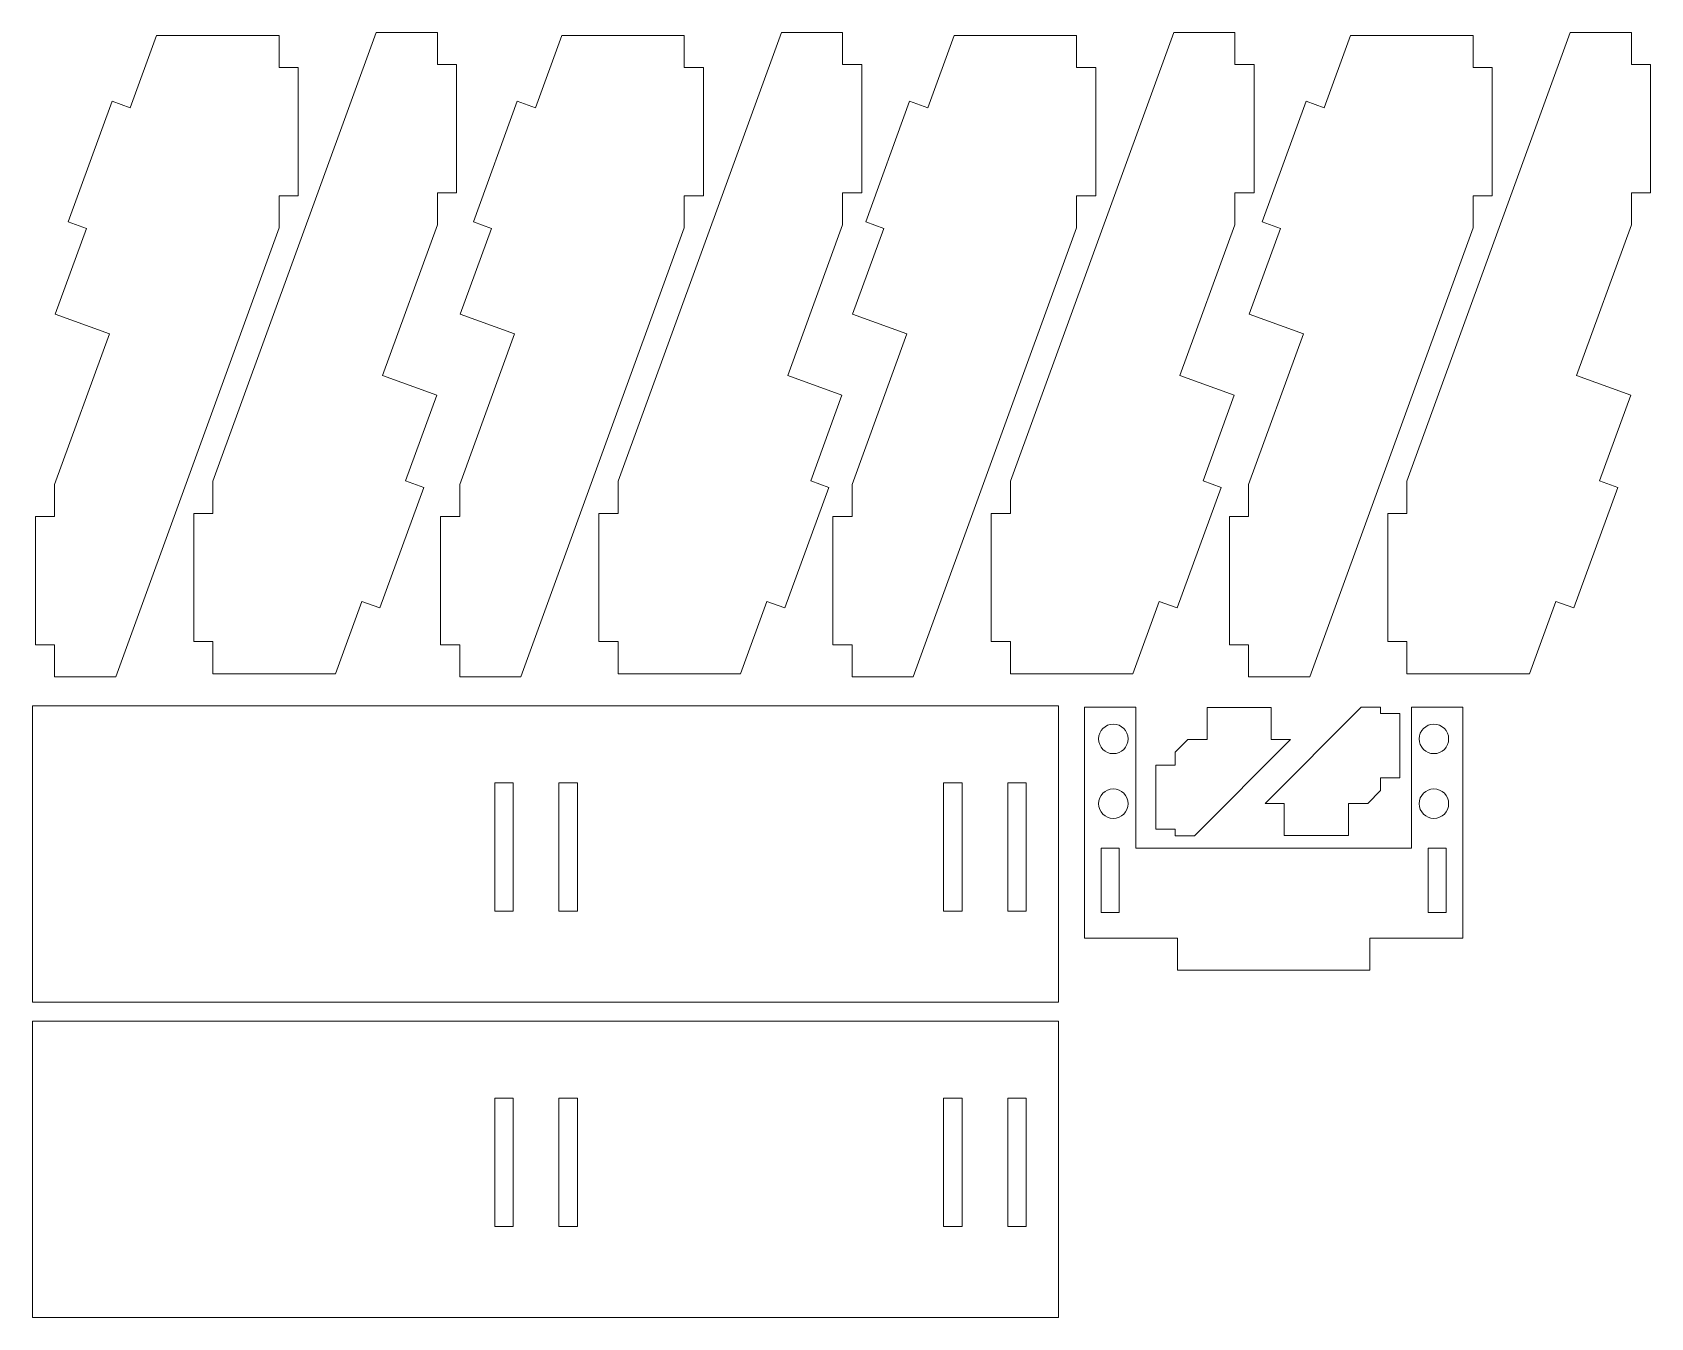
# Model space of a CAD drawing. Header units: inches. Extents: x 12 to 265, y 10 to 210.
import ezdxf

# ---------------------------------------------------------------- set-up
doc = ezdxf.new("R2010")
doc.units = ezdxf.units.IN
doc.header["$MEASUREMENT"] = 0

msp = doc.modelspace()

# ---------------------------------------------------------------- linework, layer by layer
at = {"color": 7, "linetype": 'Continuous', "lineweight": 15}
for p, q in [((27.48, 198.4), (31.58, 209.68)), ((50.68, 209.68), (31.58, 209.68)), ((65.85, 210.17), (40.38, 140.17)), ((50.68, 204.68), (50.68, 209.68)), ((75.38, 210.17), (65.85, 210.17)), ((75.38, 205.17), (75.38, 210.17)), ((90.65, 198.4), (94.76, 209.68)), ((113.86, 209.68), (94.76, 209.68)), ((129.03, 210.17), (103.55, 140.17)), ((113.86, 204.68), (113.86, 209.68)), ((138.55, 210.17), (129.03, 210.17)), ((138.55, 205.17), (138.55, 210.17)), ((151.84, 198.4), (155.94, 209.68)), ((175.04, 209.68), (155.94, 209.68)), ((190.21, 210.17), (164.73, 140.17)), ((175.04, 204.68), (175.04, 209.68)), ((199.73, 210.17), (190.21, 210.17)), ((199.73, 205.17), (199.73, 210.17)), ((213.68, 198.4), (217.79, 209.68)), ((236.88, 209.68), (217.79, 209.68)), ((252.05, 210.17), (226.58, 140.17)), ((236.88, 204.68), (236.88, 209.68)), ((261.58, 210.17), (252.05, 210.17)), ((261.58, 205.17), (261.58, 210.17)), ((53.68, 204.68), (50.68, 204.68)), ((53.68, 184.68), (53.68, 204.68)), ((78.38, 205.17), (75.38, 205.17)), ((78.38, 185.17), (78.38, 205.17)), ((116.86, 204.68), (113.86, 204.68)), ((116.86, 184.68), (116.86, 204.68)), ((141.55, 205.17), (138.55, 205.17)), ((141.55, 185.17), (141.55, 205.17)), ((178.04, 204.68), (175.04, 204.68)), ((178.04, 184.68), (178.04, 204.68)), ((202.73, 205.17), (199.73, 205.17)), ((202.73, 185.17), (202.73, 205.17)), ((239.88, 204.68), (236.88, 204.68)), ((239.88, 184.68), (239.88, 204.68)), ((264.58, 205.17), (261.58, 205.17)), ((264.58, 185.17), (264.58, 205.17)), ((17.82, 180.63), (24.66, 199.43)), ((24.66, 199.43), (27.48, 198.4)), ((81, 180.63), (87.84, 199.43)), ((87.84, 199.43), (90.65, 198.4)), ((142.18, 180.63), (149.02, 199.43)), ((149.02, 199.43), (151.84, 198.4)), ((204.02, 180.63), (210.86, 199.43)), ((210.86, 199.43), (213.68, 198.4)), ((50.68, 184.68), (53.68, 184.68)), ((50.68, 179.68), (50.68, 184.68)), ((75.38, 185.17), (78.38, 185.17)), ((75.38, 180.17), (75.38, 185.17)), ((113.86, 184.68), (116.86, 184.68)), ((113.86, 179.68), (113.86, 184.68)), ((138.55, 185.17), (141.55, 185.17)), ((138.55, 180.17), (138.55, 185.17)), ((175.04, 184.68), (178.04, 184.68)), ((175.04, 179.68), (175.04, 184.68)), ((199.73, 185.17), (202.73, 185.17)), ((199.73, 180.17), (199.73, 185.17)), ((236.88, 184.68), (239.88, 184.68)), ((236.88, 179.68), (236.88, 184.68)), ((261.58, 185.17), (264.58, 185.17)), ((261.58, 180.17), (261.58, 185.17)), ((15.78, 166.25), (20.64, 179.61)), ((20.64, 179.61), (17.82, 180.63)), ((25.21, 109.68), (50.68, 179.68)), ((66.83, 156.67), (75.38, 180.17)), ((78.95, 166.25), (83.81, 179.61)), ((83.81, 179.61), (81, 180.63)), ((88.38, 109.68), (113.86, 179.68)), ((130, 156.67), (138.55, 180.17)), ((140.13, 166.25), (145, 179.61)), ((145, 179.61), (142.18, 180.63)), ((149.56, 109.68), (175.04, 179.68)), ((191.18, 156.67), (199.73, 180.17)), ((201.98, 166.25), (206.84, 179.61)), ((206.84, 179.61), (204.02, 180.63)), ((211.41, 109.68), (236.88, 179.68)), ((253.03, 156.67), (261.58, 180.17)), ((15.78, 166.25), (24.23, 163.17)), ((78.95, 166.25), (87.41, 163.17)), ((140.13, 166.25), (148.59, 163.17)), ((201.98, 166.25), (210.44, 163.17)), ((24.23, 163.17), (15.68, 139.68)), ((87.41, 163.17), (78.86, 139.68)), ((148.59, 163.17), (140.04, 139.68)), ((210.44, 163.17), (201.88, 139.68)), ((75.28, 153.59), (66.83, 156.67)), ((138.46, 153.59), (130, 156.67)), ((199.64, 153.59), (191.18, 156.67)), ((261.48, 153.59), (253.03, 156.67)), ((75.28, 153.59), (70.42, 140.24)), ((138.46, 153.59), (133.6, 140.24)), ((199.64, 153.59), (194.78, 140.24)), ((261.48, 153.59), (256.62, 140.24)), ((15.68, 139.68), (15.68, 134.68)), ((40.38, 140.17), (40.38, 135.17)), ((73.24, 139.21), (66.4, 120.42)), ((70.42, 140.24), (73.24, 139.21)), ((78.86, 139.68), (78.86, 134.68)), ((103.55, 140.17), (103.55, 135.17)), ((136.41, 139.21), (129.57, 120.42)), ((133.6, 140.24), (136.41, 139.21)), ((140.04, 139.68), (140.04, 134.68)), ((164.73, 140.17), (164.73, 135.17)), ((197.59, 139.21), (190.75, 120.42)), ((194.78, 140.24), (197.59, 139.21)), ((201.88, 139.68), (201.88, 134.68)), ((226.58, 140.17), (226.58, 135.17)), ((259.44, 139.21), (252.6, 120.42)), ((256.62, 140.24), (259.44, 139.21)), ((12.68, 134.68), (12.68, 114.68)), ((15.68, 134.68), (12.68, 134.68)), ((37.38, 135.17), (37.38, 115.17)), ((40.38, 135.17), (37.38, 135.17)), ((75.86, 134.68), (75.86, 114.68)), ((78.86, 134.68), (75.86, 134.68)), ((100.55, 135.17), (100.55, 115.17)), ((103.55, 135.17), (100.55, 135.17)), ((137.04, 134.68), (137.04, 114.68)), ((140.04, 134.68), (137.04, 134.68)), ((161.73, 135.17), (161.73, 115.17)), ((164.73, 135.17), (161.73, 135.17)), ((198.88, 134.68), (198.88, 114.68)), ((201.88, 134.68), (198.88, 134.68)), ((223.58, 135.17), (223.58, 115.17)), ((226.58, 135.17), (223.58, 135.17)), ((63.58, 121.44), (59.48, 110.17)), ((66.4, 120.42), (63.58, 121.44)), ((126.75, 121.44), (122.65, 110.17)), ((129.57, 120.42), (126.75, 121.44)), ((187.94, 121.44), (183.83, 110.17)), ((190.75, 120.42), (187.94, 121.44)), ((249.78, 121.44), (245.68, 110.17)), ((252.6, 120.42), (249.78, 121.44)), ((12.68, 114.68), (15.68, 114.68)), ((15.68, 114.68), (15.68, 109.68)), ((37.38, 115.17), (40.38, 115.17)), ((40.38, 115.17), (40.38, 110.17)), ((75.86, 114.68), (78.86, 114.68)), ((78.86, 114.68), (78.86, 109.68)), ((100.55, 115.17), (103.55, 115.17)), ((103.55, 115.17), (103.55, 110.17)), ((137.04, 114.68), (140.04, 114.68)), ((140.04, 114.68), (140.04, 109.68)), ((161.73, 115.17), (164.73, 115.17)), ((164.73, 115.17), (164.73, 110.17)), ((198.88, 114.68), (201.88, 114.68)), ((201.88, 114.68), (201.88, 109.68)), ((223.58, 115.17), (226.58, 115.17)), ((226.58, 115.17), (226.58, 110.17)), ((15.68, 109.68), (25.21, 109.68)), ((40.38, 110.17), (59.48, 110.17)), ((78.86, 109.68), (88.38, 109.68)), ((103.55, 110.17), (122.65, 110.17)), ((140.04, 109.68), (149.56, 109.68)), ((164.73, 110.17), (183.83, 110.17)), ((201.88, 109.68), (211.41, 109.68)), ((226.58, 110.17), (245.68, 110.17)), ((12.26, 105.16), (12.21, 58.95)), ((172.26, 105.16), (12.26, 105.16)), ((172.26, 58.95), (172.26, 105.16)), ((176.28, 104.95), (176.28, 68.95)), ((176.28, 104.95), (184.28, 104.95)), ((184.28, 104.95), (184.28, 82.95)), ((195.42, 104.91), (195.42, 99.91)), ((195.42, 104.91), (205.42, 104.91)), ((219.45, 104.95), (204.45, 89.95)), ((205.42, 104.91), (205.42, 99.91)), ((219.45, 104.95), (222.45, 104.95)), ((222.45, 103.95), (222.45, 104.95)), ((225.45, 103.95), (222.45, 103.95)), ((225.45, 103.95), (225.45, 93.95)), ((227.28, 82.95), (227.28, 104.95)), ((227.28, 104.95), (235.28, 104.95)), ((235.28, 104.95), (235.28, 68.95)), ((192.42, 99.91), (190.42, 97.91)), ((195.42, 99.91), (192.42, 99.91)), ((193.42, 84.91), (208.42, 99.91)), ((208.42, 99.91), (205.42, 99.91)), ((187.42, 85.91), (187.42, 95.91)), ((187.42, 95.91), (190.42, 95.91)), ((190.42, 97.91), (190.42, 95.91)), ((225.45, 93.95), (222.45, 93.95)), ((222.45, 91.95), (222.45, 93.95)), ((87.21, 93.16), (84.31, 93.16)), ((84.31, 93.16), (84.31, 73.16)), ((87.21, 73.16), (87.21, 93.16)), ((97.21, 93.16), (94.31, 93.16)), ((94.31, 93.16), (94.31, 73.16)), ((97.21, 73.16), (97.21, 93.16)), ((157.21, 93.16), (154.31, 93.16)), ((154.31, 93.16), (154.31, 73.16)), ((157.21, 73.16), (157.21, 93.16)), ((167.21, 93.16), (164.31, 93.16)), ((164.31, 93.16), (164.31, 73.16)), ((167.21, 73.16), (167.21, 93.16)), ((220.45, 89.95), (222.45, 91.95)), ((204.45, 89.95), (207.45, 89.95)), ((207.45, 84.95), (207.45, 89.95)), ((217.45, 84.95), (217.45, 89.95)), ((217.45, 89.95), (220.45, 89.95)), ((187.42, 85.91), (190.42, 85.91)), ((190.42, 85.91), (190.42, 84.91)), ((193.42, 84.91), (190.42, 84.91)), ((217.45, 84.95), (207.45, 84.95)), ((181.68, 82.95), (178.88, 82.95)), ((178.88, 82.95), (178.88, 72.95)), ((181.68, 72.95), (181.68, 82.95)), ((184.28, 82.95), (227.28, 82.95)), ((232.68, 82.95), (229.88, 82.95)), ((229.88, 82.95), (229.88, 72.95)), ((232.68, 72.95), (232.68, 82.95)), ((84.31, 73.16), (87.21, 73.16)), ((94.31, 73.16), (97.21, 73.16)), ((154.31, 73.16), (157.21, 73.16)), ((164.31, 73.16), (167.21, 73.16)), ((178.88, 72.95), (181.68, 72.95)), ((229.88, 72.95), (232.68, 72.95)), ((176.28, 68.95), (190.78, 68.95)), ((190.78, 63.95), (190.78, 68.95)), ((220.78, 63.95), (220.78, 68.95)), ((220.78, 68.95), (235.28, 68.95)), ((220.78, 63.95), (190.78, 63.95)), ((12.21, 58.95), (172.26, 58.95)), ((12.26, 55.98), (12.21, 9.76)), ((172.26, 55.98), (12.26, 55.98)), ((172.26, 9.76), (172.26, 55.98)), ((87.21, 43.98), (84.31, 43.98)), ((84.31, 43.98), (84.31, 23.98)), ((87.21, 23.98), (87.21, 43.98)), ((97.21, 43.98), (94.31, 43.98)), ((94.31, 43.98), (94.31, 23.98)), ((97.21, 23.98), (97.21, 43.98)), ((157.21, 43.98), (154.31, 43.98)), ((154.31, 43.98), (154.31, 23.98)), ((157.21, 23.98), (157.21, 43.98)), ((167.21, 43.98), (164.31, 43.98)), ((164.31, 43.98), (164.31, 23.98)), ((167.21, 23.98), (167.21, 43.98)), ((84.31, 23.98), (87.21, 23.98)), ((94.31, 23.98), (97.21, 23.98)), ((154.31, 23.98), (157.21, 23.98)), ((164.31, 23.98), (167.21, 23.98)), ((12.21, 9.76), (172.26, 9.76))]:
    msp.add_line(p, q, dxfattribs=at)
for centre in [(180.78, 100), (230.78, 100), (180.78, 89.9), (230.78, 89.9)]:
    msp.add_circle(centre, 2.3, dxfattribs=at)

doc.saveas('drawing.dxf')
